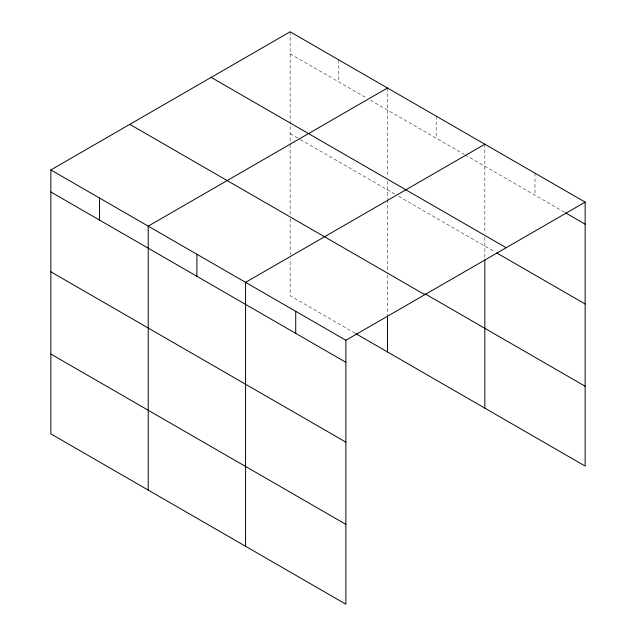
<?xml version="1.0" encoding="UTF-8"?>
<svg xmlns="http://www.w3.org/2000/svg" width="636" height="636" viewBox="0 0 636 636"><rect width="100%" height="100%" fill="white"/><g stroke="black" fill="none" stroke-linecap="round" stroke-linejoin="round"><path stroke-width="0.48" stroke-dasharray="3.18 2.39" d="M290.127 53.845L366.988 98.222M370.398 100.194L464.344 154.429M465.194 154.922L564.744 212.392M290.127 133.671L299.524 139.093M300.375 139.586L395.171 194.314M398.581 196.286L495.039 251.975M355.031 333.2L290.127 295.732L290.127 258.741M534.987 173.175L534.987 195.22M484.839 144.213L484.839 233.428M484.839 237.323L484.839 258.812M436.161 116.11L436.161 138.155M387.483 88.007L387.483 177.221M387.483 181.117L387.483 198.686M387.483 199.664L387.483 272.121M387.483 275.038L387.483 314.947M338.805 59.903L338.805 81.949M290.127 31.8L290.127 143.458M290.127 144.436L290.127 215.906M290.127 218.832L290.127 254.845"/><path stroke-width="0.95" d="M50.856 169.939L345.873 340.268L345.873 604.2L50.856 433.871L50.856 169.939L290.127 31.8L585.144 202.129L585.144 466.061L355.882 333.693M387.483 88.007L148.212 226.146L148.212 490.078M484.839 144.213L245.568 282.36L245.568 546.292M345.873 340.268L585.144 202.129M565.595 212.885L585.144 224.174M211.168 77.385L506.184 247.714M496.74 252.953L585.144 303.992M425.055 293.808L585.144 386.235M129.816 124.354L424.832 294.683M50.856 191.985L345.873 362.313M50.856 271.81L345.873 442.139M50.856 354.053L345.873 524.374M484.839 259.79L484.839 408.145M387.483 315.925L387.483 351.939M295.724 311.314L295.724 333.359M196.89 254.257L196.89 276.294M99.534 198.042L99.534 220.088"/></g></svg>
